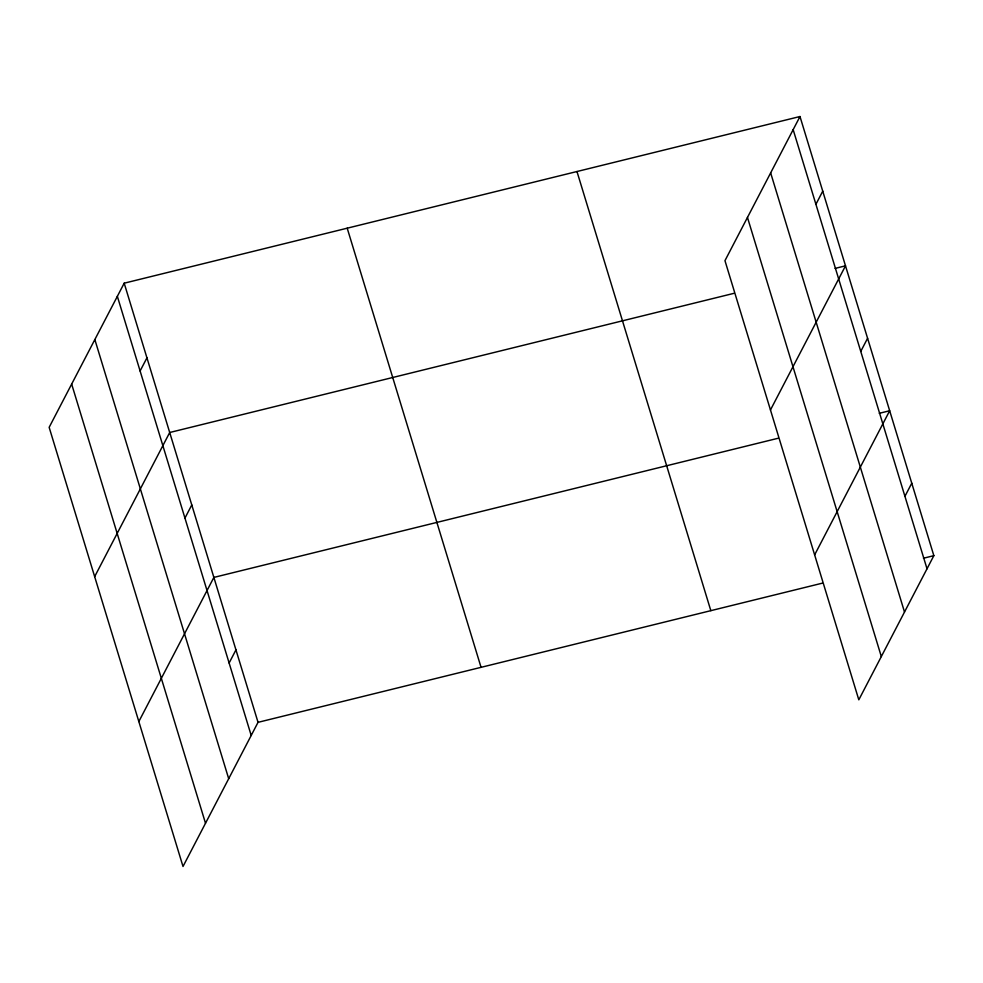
<?xml version="1.0" encoding="UTF-8"?>
<svg xmlns="http://www.w3.org/2000/svg" width="983" height="983" viewBox="0 0 983 983"><rect width="100%" height="100%" fill="white"/><g stroke="black" fill="none" stroke-linecap="round" stroke-linejoin="round"><path stroke-width="1.47" d="M124.19 283.19L49.15 427.335L183.01 866.478L258.038 722.333L124.19 283.19L799.99 116.522L933.85 555.665L858.81 699.81L724.962 260.667L799.99 116.522M140.102 370.984L146.946 357.849M94.663 576.64L169.703 432.508L733.994 293.327M184.951 518.09L191.783 504.955M138.836 721.559L213.864 577.414L778.167 438.246M229.125 663.009L235.957 649.874M815.915 204.304L822.746 191.169M770.463 409.972L845.503 265.828L835.095 268.396M860.752 351.423L867.596 338.287M814.637 554.891L889.676 410.747L879.269 413.315M904.925 496.329L911.769 483.206M258.038 722.333L822.341 583.165M923.442 558.233L933.85 555.665M793.158 129.645L927.018 568.788M770.647 172.885L904.507 612.028M747.461 217.427L881.321 656.57M576.972 171.521L710.832 610.664M347.208 228.191L481.056 667.334M117.346 296.325L251.206 735.468M94.847 339.565L228.695 778.696M71.661 384.107L205.508 823.25"/></g></svg>
